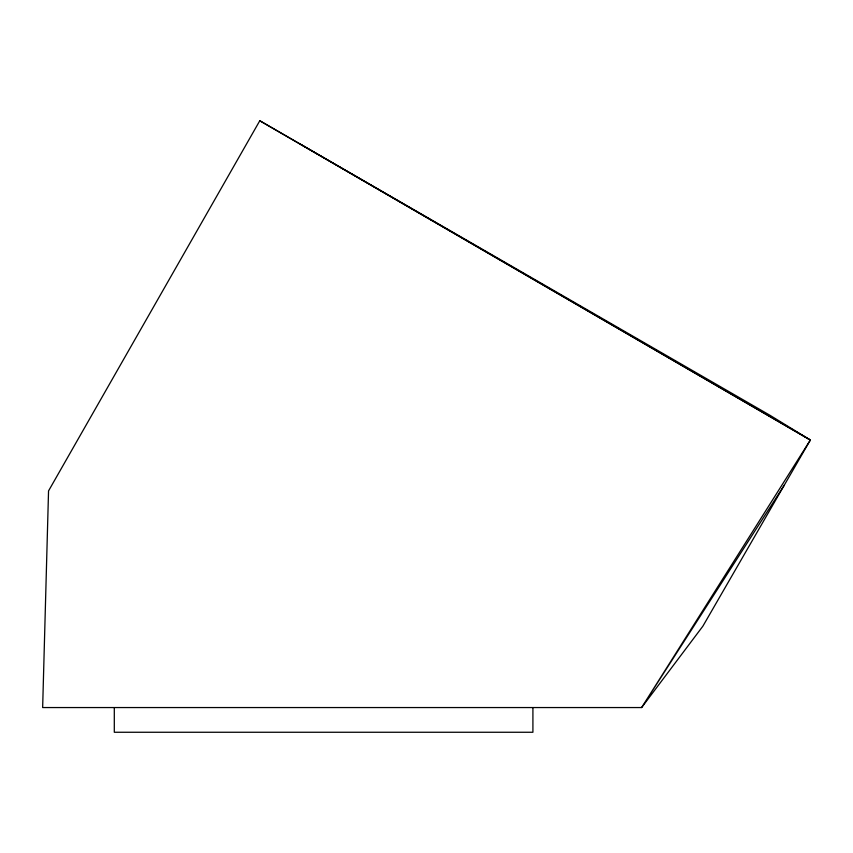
<?xml version="1.0" encoding="UTF-8"?>
<svg xmlns="http://www.w3.org/2000/svg" width="853" height="853" viewBox="0 0 853 853"><rect width="100%" height="100%" fill="white"/><g stroke="black" fill="none" stroke-linecap="round" stroke-linejoin="round"><path stroke-width="1.28" d="M259.792 120.742L48.546 490.912L42.65 707.553L641.627 707.553L702.872 626.187L810.35 440.031L770.024 415.326L259.792 120.742L810.35 440.031L641.627 707.553L784.408 484.962M300.448 144.21L810.35 440.031M532.912 707.553L532.912 732.258L114.302 732.258L114.302 707.553"/></g></svg>
